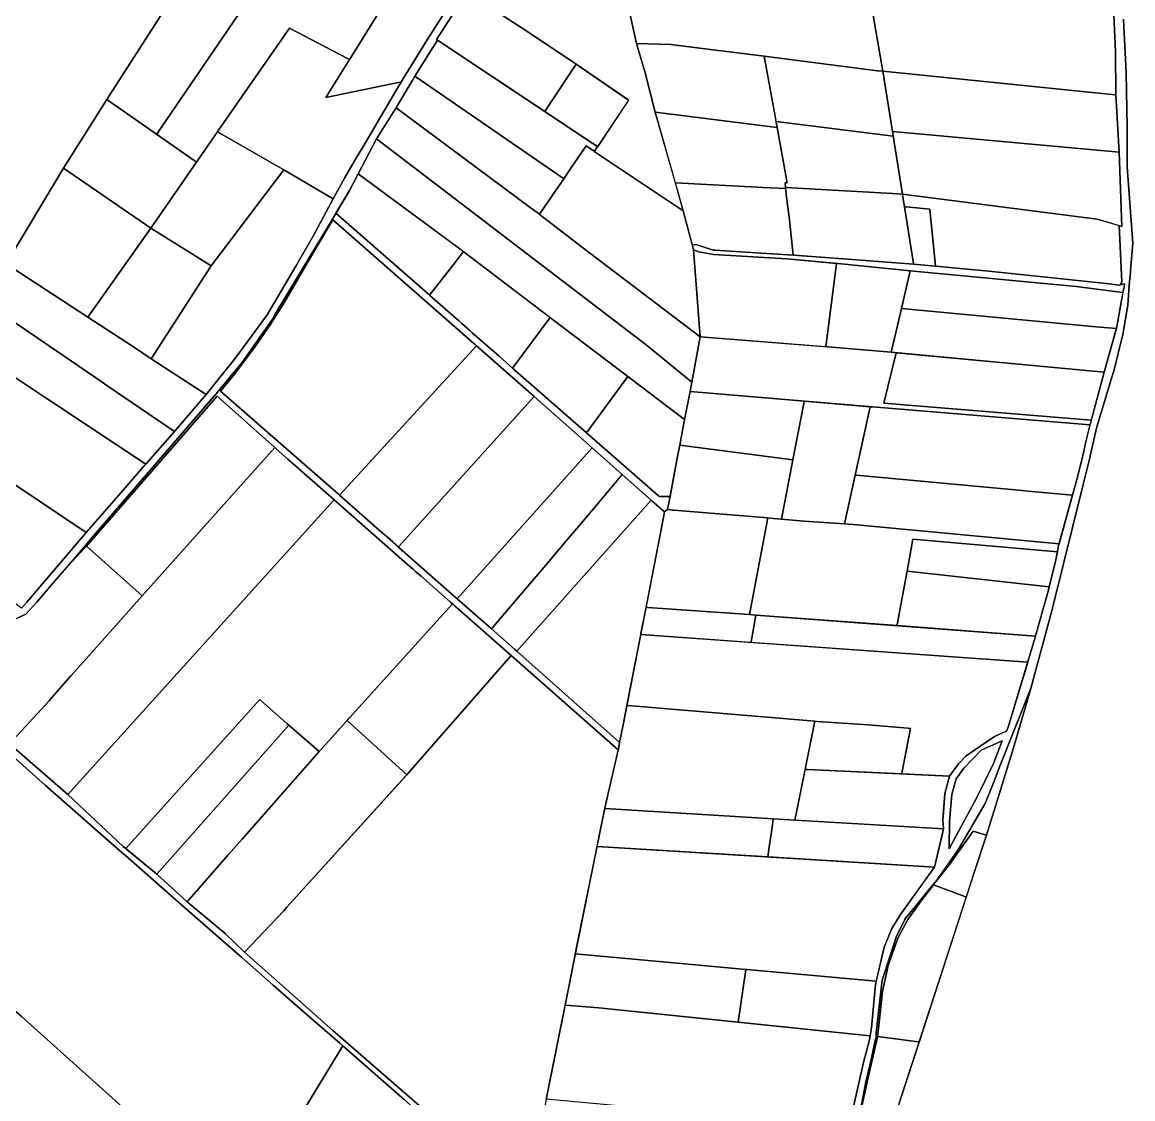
# Model space of a CAD drawing. Header units: metres. Extents: x 3 to 1005126, y 39 to 4383651.
# Drawn here: x 488604 to 489387, y 4368467 to 4369226 of the extents above; entities that cross this region are included whole.
import ezdxf

# ---------------------------------------------------------------- set-up
doc = ezdxf.new("R2010")
doc.units = ezdxf.units.M
doc.header["$MEASUREMENT"] = 0
doc.layers.add('TM_Llucmajor', color=7, linetype='Continuous')

msp = doc.modelspace()

# ---------------------------------------------------------------- linework, layer by layer
at = {"layer": 'TM_Llucmajor', "linetype": 'Continuous', "flags": 128}
for points in [[(489042.95, 4369238.86), (489069.7, 4369245.78), (489071.81, 4369279.19), (489072.03, 4369279.21), (489081.52, 4369280.66), (489096.97, 4369282.8), (489101.53, 4369283.43), (489156.22, 4369289), (489193.23, 4369291.62), (489209.11, 4369292.74), (489224.39, 4369292.08), (489231.16, 4369291.17), (489237.42, 4369254.44), (489199.02, 4369257.84), (489205.61, 4369219.41), (489210.48, 4369190.98), (489207.46, 4369191.29), (489206.82, 4369191.37), (489126.93, 4369201.64), (489066.67, 4369209.11), (489061.41, 4369209.76), (489036.97, 4369210.6), (489031.4, 4369235.87), (489042.95, 4369238.86)], [(489007.36, 4369134.61), (489009.57, 4369137.94), (489009.69, 4369137.86), (489031.55, 4369170.65), (488994.5, 4369195.97), (488957.69, 4369220.54), (488950.03, 4369225.65), (488916.77, 4369247.65), (488916.95, 4369248.73), (488933.41, 4369271.83), (488940.59, 4369275.92), (488943.36, 4369275.62), (488949.05, 4369278.46), (488958.96, 4369279.83), (489002.14, 4369284.47), (489017.4, 4369282.41), (489018.39, 4369282.28), (489031.4, 4369235.87), (489036.97, 4369210.6), (489043.1, 4369189.85), (489050.15, 4369162.07), (489070.01, 4369092.63), (489007.28, 4369134.49), (489007.36, 4369134.61)], [(488818.19, 4369172.39), (488835.07, 4369199.53), (488853.66, 4369229.4), (488876.11, 4369265.48), (488880.72, 4369266.36), (488928.08, 4369273.98), (488912.17, 4369248.49), (488891.28, 4369215.79), (488889.65, 4369213.14), (488873.64, 4369187.15), (488871.42, 4369183.56), (488818.19, 4369172.39)], [(489374.69, 4369174.34), (489371.96, 4369174.62), (489210.48, 4369190.98), (489205.61, 4369219.41), (489199.02, 4369257.84), (489237.42, 4369254.44), (489301.76, 4369248.55), (489300.74, 4369254.76), (489299.32, 4369267.79), (489297.93, 4369278.31), (489300.07, 4369277.89), (489301.08, 4369277.69), (489372.2, 4369256.85), (489373.54, 4369225.32), (489374.41, 4369204.78), (489374.69, 4369174.34)], [(488833.5, 4369200.04), (488792.6, 4369221.29), (488742.69, 4369149.36), (488727.09, 4369126.87), (488725.52, 4369128.02), (488699.03, 4369146.53), (488699.44, 4369147.17), (488769.11, 4369249.6), (488770.48, 4369249.63), (488788.75, 4369250.4), (488814.71, 4369254.54), (488816.05, 4369254.76), (488838.9, 4369258.41), (488874.71, 4369265.22), (488876.11, 4369265.48), (488853.66, 4369229.4), (488835.07, 4369199.53), (488834.93, 4369199.3), (488833.5, 4369200.04)], [(488711.32, 4369249.52), (488714.19, 4369249.47), (488663.98, 4369171.02), (488633.45, 4369122.59), (488593.07, 4369055.27), (488576.81, 4369029.06), (488559.28, 4369000.85), (488552.15, 4368989.36), (488453.98, 4369086.88), (488453.04, 4369087.82), (488452.11, 4369088.74), (488479.88, 4369119.57), (488511.8, 4369154.75), (488553.57, 4369200.77), (488603.32, 4369255.59), (488604.07, 4369255.54), (488605.86, 4369255.42), (488607.36, 4369257.14), (488644.1, 4369255.68), (488711.32, 4369249.52)], [(488714.19, 4369249.47), (488744.46, 4369248.93), (488769.11, 4369249.6), (488699.44, 4369147.17), (488699.03, 4369146.53), (488663.98, 4369171.02), (488714.19, 4369249.47)], [(488994.5, 4369195.97), (488973.28, 4369163.74), (488972.41, 4369162.63), (488896.13, 4369213.37), (488916.22, 4369244.41), (488916.77, 4369247.65), (488950.03, 4369225.65), (488957.69, 4369220.54), (488994.5, 4369195.97)], [(488833.5, 4369200.04), (488834.93, 4369199.3), (488818.19, 4369172.39), (488871.42, 4369183.56), (488869.62, 4369180.63), (488844.18, 4369137.51), (488839.82, 4369130.13), (488831.3, 4369115.69), (488823.91, 4369101.91), (488823.44, 4369101.03), (488788.51, 4369121.41), (488741.95, 4369148.29), (488742.69, 4369149.36), (488792.6, 4369221.29), (488833.5, 4369200.04)], [(489006.28, 4369140.1), (489009.57, 4369137.94), (489007.36, 4369134.61), (489004.66, 4369136.41), (489001.66, 4369138.41), (488990.41, 4369122.03), (488985.74, 4369115.22), (488985.64, 4369115.28), (488881, 4369187.41), (488893.52, 4369207.68), (488896.97, 4369212.81), (489006.28, 4369140.1)], [(489036.97, 4369210.6), (489061.41, 4369209.76), (489066.67, 4369209.11), (489126.93, 4369201.64), (489136.12, 4369151.32), (489050.15, 4369162.07), (489043.1, 4369189.85), (489036.97, 4369210.6)], [(489031.48, 4369170.55), (489009.69, 4369137.86), (489006.28, 4369140.1), (488972.41, 4369162.63), (488973.28, 4369163.74), (488994.5, 4369195.97), (489031.48, 4369170.55)], [(488994.5, 4369195.97), (489031.55, 4369170.65), (489031.48, 4369170.55), (488994.5, 4369195.97)], [(489135.33, 4369155.6), (489126.93, 4369201.64), (489206.82, 4369191.37), (489207.46, 4369191.29), (489210.48, 4369190.98), (489217.32, 4369148.48), (489217.84, 4369145.21), (489135.33, 4369155.6)], [(488985.64, 4369115.28), (488985.74, 4369115.22), (488977.29, 4369102.93), (488968.62, 4369090.3), (488962.2, 4369095.06), (488867.71, 4369165.25), (488868.26, 4369166.12), (488868.68, 4369166.79), (488868.98, 4369167.32), (488878.99, 4369184.15), (488881, 4369187.41), (488985.64, 4369115.28)], [(489377.1, 4369134.06), (489217.32, 4369148.48), (489210.48, 4369190.98), (489371.96, 4369174.62), (489374.69, 4369174.34), (489377.1, 4369134.06)], [(488725.52, 4369128.02), (488727.09, 4369126.87), (488694.89, 4369080.45), (488633.45, 4369122.59), (488663.98, 4369171.02), (488725.52, 4369128.02)], [(488962.2, 4369095.06), (488968.62, 4369090.3), (488968.57, 4369090.23), (488980.49, 4369081.17), (488997.21, 4369068.21), (489081.8, 4369003.93), (489075.93, 4368971.83), (489043.76, 4368998.19), (488853.95, 4369143.25), (488867.71, 4369165.25), (488962.2, 4369095.06)], [(489141.94, 4369109.16), (489142.02, 4369108.24), (489126.19, 4369109.1), (489064.41, 4369112.22), (489064.18, 4369113.02), (489050.15, 4369162.07), (489136.12, 4369151.32), (489143.25, 4369112.27), (489141.65, 4369112.44), (489141.94, 4369109.16)], [(489217.3, 4369104.72), (489141.94, 4369109.16), (489141.65, 4369112.44), (489143.25, 4369112.27), (489136.12, 4369151.32), (489135.47, 4369154.86), (489135.33, 4369155.6), (489217.84, 4369145.21), (489217.96, 4369144.47), (489218.53, 4369140.94), (489224.43, 4369104.3), (489217.3, 4369104.72)], [(488788.51, 4369121.41), (488737.35, 4369053.95), (488694.89, 4369080.45), (488741.95, 4369148.29), (488788.51, 4369121.41)], [(489378.83, 4369081.64), (489361.63, 4369086.79), (489224.43, 4369104.3), (489218.53, 4369140.94), (489217.32, 4369148.48), (489377.1, 4369134.06), (489378.83, 4369081.64)], [(488853.95, 4369143.25), (489043.76, 4368998.19), (489075.93, 4368971.83), (489074.52, 4368964.08), (489070.95, 4368945.48), (489033.73, 4368973.71), (488978.55, 4369015.65), (488915.71, 4369063.58), (488840.99, 4369118.71), (488853.73, 4369142.88), (488853.95, 4369143.25)], [(488990.41, 4369122.03), (489001.66, 4369138.41), (489004.66, 4369136.41), (489007.36, 4369134.61), (489007.28, 4369134.49), (489070.01, 4369092.63), (489077.26, 4369065.22), (489081.8, 4369003.93), (488997.21, 4369068.21), (488980.49, 4369081.17), (488969.04, 4369089.87), (488968.57, 4369090.23), (488968.62, 4369090.3), (488977.29, 4369102.93), (488985.74, 4369115.22), (488990.41, 4369122.03)], [(488603.17, 4369048.68), (488593.07, 4369055.27), (488633.45, 4369122.59), (488694.89, 4369080.45), (488650.54, 4369017.79), (488603.17, 4369048.68)], [(488823.44, 4369101.03), (488809.62, 4369075.24), (488797.14, 4369053.71), (488776.77, 4369019.38), (488754.71, 4368989.3), (488733.83, 4368963.22), (488695.24, 4368988.4), (488736.9, 4369053.24), (488737.35, 4369053.95), (488788.51, 4369121.41), (488823.44, 4369101.03)], [(488908.3, 4369055.01), (488891.32, 4369033.08), (488890.21, 4369034.06), (488825.35, 4369090.88), (488834.99, 4369107), (488840.99, 4369118.71), (488915.22, 4369063.94), (488908.3, 4369055.01)], [(489126.19, 4369109.1), (489142.02, 4369108.24), (489142.38, 4369104.23), (489144.8, 4369086.22), (489147.47, 4369061.45), (489133.03, 4369062.36), (489132.37, 4369062.4), (489092.28, 4369064.92), (489090.94, 4369064.99), (489079.74, 4369068.69), (489076.28, 4369068.93), (489070.01, 4369092.63), (489064.41, 4369112.22), (489126.19, 4369109.1)], [(489217.3, 4369104.72), (489224.43, 4369104.3), (489224.48, 4369103.99), (489225.8, 4369095.46), (489231.1, 4369061.35), (489232.11, 4369055.59), (489232.08, 4369055.02), (489182.8, 4369058.77), (489182.36, 4369058.8), (489148.12, 4369061.4), (489147.47, 4369061.45), (489144.8, 4369086.22), (489142.38, 4369104.23), (489141.94, 4369109.16), (489217.3, 4369104.72)], [(489247.62, 4369053.55), (489243.67, 4369093.78), (489227.28, 4369095.32), (489225.85, 4369095.45), (489225.8, 4369095.46), (489224.48, 4369103.99), (489224.43, 4369104.3), (489361.63, 4369086.79), (489376.95, 4369082.21), (489378.94, 4369042.61), (489378.65, 4369041.81), (489378.18, 4369041.1), (489378.02, 4369040.92), (489377.56, 4369040.52), (489377.09, 4369040.23), (489368.25, 4369041.34), (489367.94, 4369041.38), (489287.57, 4369049.76), (489247.62, 4369053.55)], [(489232.08, 4369055.02), (489232.11, 4369055.59), (489231.1, 4369061.35), (489225.8, 4369095.46), (489225.85, 4369095.45), (489227.28, 4369095.32), (489243.67, 4369093.78), (489247.62, 4369053.55), (489232.08, 4369055.02)], [(488906.01, 4368816.79), (488885.26, 4368835.07), (488881.68, 4368838.22), (488879.63, 4368840.02), (488875.74, 4368843.45), (488824.03, 4368889), (488823.86, 4368889.12), (488791.5, 4368917.52), (488783.22, 4368924.92), (488782.3, 4368925.74), (488741.6, 4368962.1), (488649.55, 4368856.32), (488648.03, 4368854.58), (488636.17, 4368841.99), (488648.93, 4368856.88), (488653.45, 4368862.17), (488740.47, 4368963.11), (488741.1, 4368963.85), (488741.66, 4368964.5), (488742.6, 4368965.69), (488743.12, 4368966.33), (488758.96, 4368985.59), (488780.55, 4369016.35), (488782.87, 4369020.26), (488822.82, 4369086.66), (488822.87, 4369086.76), (488823.67, 4369088.08), (488824.49, 4369089.45), (488825.13, 4369090.51), (488825.25, 4369090.72), (488825.35, 4369090.88), (488890.21, 4369034.06), (488891.32, 4369033.08), (488911.79, 4369015.14), (488913.94, 4369013.26), (488919.84, 4369008.08), (488921.38, 4369006.74), (488940.2, 4368990.25), (488949.8, 4368981.83), (489001.93, 4368936.16), (489052.55, 4368891.81), (489053.08, 4368891.35), (489060.69, 4368891.35), (489060.09, 4368888.13), (489058.95, 4368882.07), (489056.73, 4368880.41), (489047.95, 4368888.19), (489047.37, 4368888.7), (489027.01, 4368906.72), (489005.75, 4368925.54), (488964.93, 4368961.68), (488924.42, 4368997.55), (488923.05, 4368998.75), (488922.5, 4368999.24), (488823.16, 4369086.36), (488817.39, 4369076.97), (488804.43, 4369054.62), (488789.15, 4369028.26), (488778.96, 4369012.32), (488768.55, 4368996.92), (488753.93, 4368977.54), (488744.05, 4368965.52), (488827.07, 4368892.9), (488827.87, 4368892.21), (488857.76, 4368866.06), (488869.95, 4368855.24), (488910.75, 4368819.25), (488934.6, 4368798.22), (488951.01, 4368783.74), (488953.04, 4368782.1), (489024.57, 4368718.4), (489025.16, 4368717.87), (489024.3, 4368713.47), (489024.15, 4368712.82), (488948.65, 4368779.27), (488906.01, 4368816.79)], [(488827.87, 4368892.21), (488827.07, 4368892.9), (488744.05, 4368965.52), (488753.93, 4368977.54), (488768.55, 4368996.92), (488778.96, 4369012.32), (488789.15, 4369028.26), (488804.43, 4369054.62), (488817.39, 4369076.97), (488823.16, 4369086.36), (488922.5, 4368999.24), (488923.05, 4368998.75), (488924.42, 4368997.55), (488827.87, 4368892.21)], [(488682.64, 4368996.68), (488650.54, 4369017.79), (488694.89, 4369080.45), (488737.35, 4369053.95), (488736.9, 4369053.24), (488695.24, 4368988.4), (488682.64, 4368996.68)], [(489380.79, 4369041.1), (489380.79, 4369040.17), (489380.02, 4369036.87), (489379.71, 4369035.14), (489346.64, 4369039.27), (489229.83, 4369050.38), (489178.81, 4369055.38), (489142.87, 4369058.84), (489091.3, 4369061.86), (489080.93, 4369063.66), (489077.26, 4369065.22), (489076.28, 4369068.93), (489079.74, 4369068.69), (489090.94, 4369064.99), (489092.28, 4369064.92), (489147.47, 4369061.45), (489182.8, 4369058.77), (489232.08, 4369055.02), (489247.62, 4369053.55), (489287.57, 4369049.76), (489367.94, 4369041.38), (489368.25, 4369041.34), (489377.09, 4369040.23), (489377.56, 4369040.52), (489380.79, 4369041.1)], [(488908.3, 4369055.01), (488915.22, 4369063.94), (488915.71, 4369063.58), (488976.14, 4369017.49), (488949.8, 4368981.83), (488940.2, 4368990.25), (488921.38, 4369006.74), (488919.84, 4369008.08), (488913.94, 4369013.26), (488911.79, 4369015.14), (488891.32, 4369033.08), (488908.3, 4369055.01)], [(489170.48, 4368996.86), (489081.8, 4369003.93), (489077.26, 4369065.22), (489080.93, 4369063.66), (489091.3, 4369061.86), (489142.87, 4369058.84), (489177.84, 4369055.47), (489170.48, 4368996.86)], [(488584.18, 4369024.05), (488576.81, 4369029.06), (488593.07, 4369055.27), (488603.17, 4369048.68), (488650.54, 4369017.79), (488682.64, 4368996.68), (488695.24, 4368988.4), (488733.83, 4368963.22), (488711.71, 4368937.12), (488664.77, 4368969.12), (488654.56, 4368976.07), (488592.64, 4369018.27), (488584.18, 4369024.05)], [(489178.81, 4369055.38), (489229.83, 4369050.38), (489223.23, 4369021.73), (489216.44, 4368992.96), (489171.7, 4368996.76), (489170.48, 4368996.86), (489177.84, 4369055.47), (489178.81, 4369055.38)], [(489360.75, 4369010.84), (489223.7, 4369023.74), (489229.83, 4369050.38), (489346.64, 4369039.27), (489379.71, 4369035.14), (489378.19, 4369026.84), (489375.41, 4369010.89), (489375.08, 4369009.71), (489360.75, 4369010.84)], [(488575.55, 4368990.6), (488559.28, 4369000.85), (488576.81, 4369029.06), (488584.18, 4369024.05), (488592.64, 4369018.27), (488654.56, 4368976.07), (488664.77, 4368969.12), (488711.71, 4368937.12), (488691.4, 4368914.12), (488627.41, 4368956.61), (488621.98, 4368960.21), (488600.1, 4368974.74), (488598.17, 4368976.02), (488578.4, 4368988.79), (488577.41, 4368989.43), (488575.55, 4368990.6)], [(489223.23, 4369021.73), (489223.7, 4369023.74), (489360.75, 4369010.84), (489375.08, 4369009.71), (489366.45, 4368978.89), (489296.02, 4368985.4), (489216.44, 4368992.96), (489223.23, 4369021.73)], [(489001.93, 4368936.16), (488949.8, 4368981.83), (488976.14, 4369017.49), (488978.55, 4369015.65), (489030.85, 4368975.9), (489001.93, 4368936.16)], [(488600.89, 4368898.59), (488526.75, 4368948.46), (488544.68, 4368977.34), (488552.15, 4368989.36), (488559.28, 4369000.85), (488575.55, 4368990.6), (488577.41, 4368989.43), (488578.4, 4368988.79), (488598.17, 4368976.02), (488600.1, 4368974.74), (488621.98, 4368960.21), (488627.41, 4368956.61), (488691.4, 4368914.12), (488690.08, 4368912.61), (488672.4, 4368892.25), (488649.49, 4368865.88), (488600.89, 4368898.59)], [(489074.76, 4368965.32), (489074.74, 4368965.32), (489075.93, 4368971.83), (489081.8, 4369003.93), (489171.7, 4368996.76), (489216.44, 4368992.96), (489219.97, 4368992.63), (489211.31, 4368956.99), (489357.38, 4368945.12), (489356.99, 4368943.79), (489356.72, 4368942.86), (489356.46, 4368941.73), (489203.19, 4368954.46), (489074.76, 4368965.32)], [(488964.93, 4368961.68), (488869.29, 4368855.82), (488865.13, 4368859.51), (488857.76, 4368866.06), (488827.87, 4368892.21), (488924.42, 4368997.55), (488964.93, 4368961.68)], [(489219.97, 4368992.63), (489296.02, 4368985.4), (489366.45, 4368978.89), (489358.81, 4368949.97), (489357.38, 4368945.12), (489211.31, 4368956.99), (489219.97, 4368992.63)], [(489001.93, 4368936.16), (489030.85, 4368975.9), (489031.39, 4368975.49), (489033.73, 4368973.71), (489070.95, 4368945.48), (489070.47, 4368942.95), (489068.97, 4368935.17), (489067.5, 4368927.46), (489065.99, 4368919.44), (489060.69, 4368891.35), (489053.08, 4368891.35), (489052.55, 4368891.81), (489001.93, 4368936.16)], [(488688.88, 4368821.31), (488649.55, 4368856.32), (488741.6, 4368962.1), (488782.3, 4368925.74), (488688.88, 4368821.31)], [(489005.75, 4368925.54), (488910.75, 4368819.25), (488869.95, 4368855.24), (488869.29, 4368855.82), (488964.93, 4368961.68), (489005.75, 4368925.54)], [(489074.52, 4368964.08), (489074.74, 4368965.32), (489074.76, 4368965.32), (489155.28, 4368958.51), (489154.96, 4368956.74), (489147.12, 4368917.08), (489067.5, 4368927.46), (489068.97, 4368935.17), (489070.47, 4368942.95), (489074.52, 4368964.08)], [(488500.28, 4368887.59), (488457.19, 4368918.04), (488515.21, 4368959.17), (488526.75, 4368948.46), (488600.89, 4368898.59), (488649.49, 4368865.88), (488642.83, 4368858.09), (488607.67, 4368816.96), (488603.9, 4368812.55), (488545.54, 4368854.67), (488533.48, 4368863.37), (488533.28, 4368863.53), (488530.77, 4368865.56), (488525.98, 4368869.43), (488525.82, 4368869.54), (488521.86, 4368872.34), (488500.28, 4368887.59)], [(489183.61, 4368872), (489154.86, 4368874.02), (489139.13, 4368875.41), (489147.12, 4368917.08), (489154.96, 4368956.74), (489155.28, 4368958.51), (489201.74, 4368954.58), (489183.61, 4368872)], [(489203.19, 4368954.46), (489356.46, 4368941.73), (489353.65, 4368929.81), (489351.6, 4368921.1), (489348, 4368905.83), (489344.45, 4368893), (489344.26, 4368892.31), (489312.79, 4368895.19), (489308.8, 4368895.56), (489191.65, 4368906.31), (489191.15, 4368906.37), (489201.74, 4368954.58), (489203.19, 4368954.46)], [(488647.57, 4368774.93), (488688.88, 4368821.31), (488782.3, 4368925.74), (488783.22, 4368924.92), (488791.5, 4368917.52), (488823.86, 4368889.12), (488824.03, 4368889), (488823.53, 4368888.45), (488636.54, 4368681.33), (488595.28, 4368717.08), (488623.27, 4368747.3), (488625.44, 4368749.81), (488638.57, 4368765), (488641.13, 4368767.82), (488647.57, 4368774.93)], [(489027.01, 4368906.72), (489011.66, 4368888.59), (488996.34, 4368870.5), (488987.76, 4368860.37), (488971.65, 4368841.37), (488960.52, 4368828.22), (488937.6, 4368801.17), (488935.56, 4368798.76), (488934.6, 4368798.22), (488910.75, 4368819.25), (489005.75, 4368925.54), (489027.01, 4368906.72)], [(489133.59, 4368875.87), (489129.63, 4368876.2), (489063.27, 4368881.71), (489062.32, 4368881.79), (489058.95, 4368882.07), (489060.09, 4368888.13), (489065.99, 4368919.44), (489067.5, 4368927.46), (489147.12, 4368917.08), (489139.13, 4368875.41), (489133.59, 4368875.87)], [(488952.7, 4368782.38), (488951.01, 4368783.74), (488934.6, 4368798.22), (488935.56, 4368798.76), (488937.6, 4368801.17), (488960.52, 4368828.22), (488971.65, 4368841.37), (488987.76, 4368860.37), (488996.34, 4368870.5), (489011.66, 4368888.59), (489027.01, 4368906.72), (489047.37, 4368888.7), (488952.7, 4368782.38)], [(489183.61, 4368872), (489191.15, 4368906.37), (489191.65, 4368906.31), (489308.8, 4368895.56), (489312.79, 4368895.19), (489344.26, 4368892.31), (489334.77, 4368858.06), (489189.56, 4368871.48), (489183.61, 4368872)], [(488906.01, 4368816.79), (488907.36, 4368815.61), (488834.91, 4368735.41), (488813.83, 4368711.87), (488813.54, 4368711.54), (488790.71, 4368731.46), (488772.69, 4368747.42), (488771.71, 4368748.28), (488735.35, 4368707.93), (488677.22, 4368643.3), (488675.55, 4368644.69), (488636.54, 4368681.33), (488823.53, 4368888.45), (488824.03, 4368889), (488875.74, 4368843.45), (488879.63, 4368840.02), (488881.68, 4368838.22), (488885.26, 4368835.07), (488906.01, 4368816.79)], [(489027.6, 4368730.4), (489025.16, 4368717.87), (489024.57, 4368718.4), (488953.04, 4368782.1), (488952.7, 4368782.38), (489047.37, 4368888.7), (489047.95, 4368888.19), (489056.73, 4368880.41), (489056.03, 4368876.51), (489027.6, 4368730.4)], [(489058.95, 4368882.07), (489062.32, 4368881.79), (489063.27, 4368881.71), (489129.63, 4368876.2), (489116.61, 4368808.13), (489044.79, 4368813.22), (489043.73, 4368813.3), (489056.03, 4368876.51), (489056.73, 4368880.41), (489058.95, 4368882.07)], [(489139.13, 4368875.41), (489154.86, 4368874.02), (489183.61, 4368872), (489189.56, 4368871.48), (489334.77, 4368858.06), (489334.4, 4368856.71), (489333.64, 4368852.81), (489333.54, 4368852.29), (489231.79, 4368861.16), (489227.63, 4368838.68), (489224.24, 4368820.27), (489220.67, 4368800.96), (489220.55, 4368800.32), (489121.15, 4368807.81), (489116.61, 4368808.13), (489129.63, 4368876.2), (489133.59, 4368875.87), (489139.13, 4368875.41)], [(489231.79, 4368861.16), (489333.54, 4368852.29), (489332.47, 4368846.72), (489327.67, 4368827.64), (489227.63, 4368838.68), (489231.79, 4368861.16)], [(488641.13, 4368767.82), (488638.57, 4368765), (488625.44, 4368749.81), (488623.27, 4368747.3), (488595.28, 4368717.08), (488555.17, 4368751.63), (488518.11, 4368783.53), (488597.01, 4368803.92), (488600.31, 4368805.46), (488606.95, 4368808.44), (488614.73, 4368816.94), (488626.44, 4368830.62), (488636.17, 4368841.99), (488648.03, 4368854.58), (488649.55, 4368856.32), (488688.88, 4368821.31), (488647.57, 4368774.93), (488641.13, 4368767.82)], [(489318.08, 4368792.97), (489220.55, 4368800.32), (489220.67, 4368800.96), (489224.24, 4368820.27), (489227.63, 4368838.68), (489327.67, 4368827.64), (489326.91, 4368824.67), (489318.32, 4368793.85), (489318.08, 4368792.97)], [(488907.36, 4368815.61), (488948.65, 4368779.27), (488876.3, 4368696.48), (488875.19, 4368695.26), (488833.17, 4368733.47), (488834.91, 4368735.41), (488907.36, 4368815.61)], [(489040.11, 4368794.7), (489043.73, 4368813.3), (489044.79, 4368813.22), (489116.61, 4368808.13), (489121.15, 4368807.81), (489117.78, 4368789.03), (489117.72, 4368788.47), (489039.98, 4368794.02), (489040.11, 4368794.7)], [(489117.78, 4368789.03), (489121.15, 4368807.81), (489318.08, 4368792.97), (489313.17, 4368776.4), (489312.61, 4368774.56), (489117.72, 4368788.47), (489117.78, 4368789.03)], [(489312.61, 4368774.56), (489298.84, 4368728.88), (489297.74, 4368725.99), (489289.15, 4368722.13), (489269.23, 4368708.54), (489263.82, 4368702.91), (489257.51, 4368694.36), (489223.82, 4368695.88), (489223.88, 4368696.37), (489229.94, 4368727.94), (489228.07, 4368728.09), (489200.29, 4368730.32), (489164.33, 4368732.89), (489162.6, 4368733.03), (489031.02, 4368744.01), (489030.26, 4368744.07), (489039.98, 4368794.02), (489312.61, 4368774.56)], [(489024.15, 4368712.82), (489015.06, 4368673), (489008.86, 4368642.98), (488993.77, 4368568.31), (488986.84, 4368532.91), (488973.63, 4368467.68), (488963.77, 4368419.88), (488958.98, 4368396.9), (488823.22, 4368514.95), (488760.99, 4368570.36), (488788.55, 4368599.48), (488790.56, 4368601.71), (488876.3, 4368696.48), (488948.65, 4368779.27), (489024.15, 4368712.82)], [(488790.71, 4368731.46), (488792.24, 4368730.13), (488699.13, 4368625.18), (488677.22, 4368643.3), (488735.35, 4368707.93), (488771.71, 4368748.28), (488772.69, 4368747.42), (488790.71, 4368731.46)], [(489024.3, 4368713.47), (489025.16, 4368717.87), (489027.6, 4368730.4), (489030.26, 4368744.07), (489031.02, 4368744.01), (489162.6, 4368733.03), (489150.13, 4368671.13), (489148.56, 4368663.37), (489014.74, 4368671.4), (489015.06, 4368673), (489024.3, 4368713.47)], [(488875.19, 4368695.26), (488790.56, 4368601.71), (488788.55, 4368599.48), (488760.99, 4368570.36), (488747.4, 4368583.42), (488720.42, 4368605.72), (488749.33, 4368638.73), (488759.22, 4368649.93), (488813.83, 4368711.87), (488833.17, 4368733.47), (488875.19, 4368695.26)], [(489223.82, 4368695.88), (489157.47, 4368698.88), (489155.75, 4368699.01), (489162.6, 4368733.03), (489164.33, 4368732.89), (489200.29, 4368730.32), (489228.07, 4368728.09), (489229.94, 4368727.94), (489223.88, 4368696.37), (489223.82, 4368695.88)], [(488792.24, 4368730.13), (488813.54, 4368711.54), (488759.22, 4368649.93), (488749.33, 4368638.73), (488720.42, 4368605.72), (488699.13, 4368625.18), (488792.24, 4368730.13)], [(489257.31, 4368643.06), (489276.86, 4368679.13), (489288.39, 4368703.09), (489294.62, 4368719.19), (489279.9, 4368712.66), (489267.63, 4368699.91), (489262.11, 4368692.44), (489259.18, 4368681.28), (489257.6, 4368662.67), (489257.31, 4368643.06)], [(489257.31, 4368643.06), (489257.6, 4368662.67), (489259.18, 4368681.28), (489262.11, 4368692.44), (489267.63, 4368699.91), (489279.9, 4368712.66), (489294.62, 4368719.19), (489288.39, 4368703.09), (489276.86, 4368679.13), (489257.31, 4368643.06)], [(489150.13, 4368671.13), (489155.75, 4368699.01), (489157.47, 4368698.88), (489257.51, 4368694.36), (489254.3, 4368682.14), (489252.96, 4368665.4), (489252.83, 4368663.78), (489253.24, 4368657.25), (489253.21, 4368657.09), (489148.56, 4368663.37), (489150.13, 4368671.13)], [(489014.08, 4368668.26), (489014.59, 4368670.69), (489014.74, 4368671.4), (489133.41, 4368664.28), (489132.5, 4368658.03), (489130.51, 4368644.45), (489129.47, 4368637.32), (489009.24, 4368644.78), (489009.26, 4368644.92), (489010.84, 4368652.56), (489014.08, 4368668.26)], [(489133.41, 4368664.28), (489253.21, 4368657.09), (489252.26, 4368653.01), (489246.92, 4368630.04), (489129.47, 4368637.32), (489130.51, 4368644.45), (489132.5, 4368658.03), (489133.41, 4368664.28)], [(489257.44, 4368632.06), (489258.64, 4368633.55), (489274.19, 4368655.47), (489279.59, 4368653.87), (489283.52, 4368652.7), (489282.65, 4368649.89), (489274.76, 4368625.7), (489274.74, 4368625.63), (489269.32, 4368609), (489269.06, 4368609.1), (489267.64, 4368609.64), (489246.27, 4368617.77), (489246.32, 4368617.83), (489257.44, 4368632.06)], [(489008.33, 4368640.34), (489008.86, 4368642.98), (489009.24, 4368644.78), (489246.92, 4368630.04), (489240, 4368620.42), (489223.07, 4368596.88), (489216.86, 4368587.03), (489211.44, 4368573.73), (489209.11, 4368563.66), (489205.88, 4368549.7), (489203.16, 4368549.95), (489114.74, 4368558.04), (489114.04, 4368558.1), (489063.23, 4368562.75), (488993.93, 4368569.09), (489008.33, 4368640.34)], [(489237.48, 4368606.5), (489246.27, 4368617.77), (489267.64, 4368609.64), (489269.06, 4368609.1), (489269.32, 4368609), (489236.15, 4368506.85), (489236.04, 4368506.88), (489235.48, 4368506.99), (489219.47, 4368509.13), (489206.9, 4368510.91), (489207.73, 4368518.59), (489210.31, 4368542.5), (489214.19, 4368560.95), (489221.02, 4368580.15), (489228.13, 4368593.26), (489237.48, 4368606.5)], [(489114.04, 4368558.1), (489108.57, 4368520.84), (489010.47, 4368530.99), (488986.84, 4368532.91), (488993.77, 4368568.31), (488993.93, 4368569.09), (489063.23, 4368562.75), (489114.04, 4368558.1)], [(489205.88, 4368549.7), (489205.35, 4368547.38), (489202.58, 4368516.92), (489201.63, 4368511.31), (489199.22, 4368511.45), (489108.57, 4368520.84), (489114.04, 4368558.1), (489114.74, 4368558.04), (489203.16, 4368549.95), (489205.88, 4368549.7)], [(488976.25, 4368480.58), (488986.84, 4368532.91), (489010.47, 4368530.99), (489199.22, 4368511.45), (489201.63, 4368511.31), (489201.14, 4368508.39), (489196.96, 4368492.4), (489190.08, 4368462.48), (489189.01, 4368457.82), (489187.07, 4368449.4), (489183.66, 4368447.26), (488973.41, 4368466.6), (488973.63, 4368467.68), (488976.25, 4368480.58)], [(489206.9, 4368510.91), (489219.47, 4368509.13), (489235.48, 4368506.99), (489236.04, 4368506.88), (489236.15, 4368506.85), (489219.11, 4368454.4), (489218.51, 4368454.42), (489217.45, 4368454.42), (489194.99, 4368455.2), (489194.99, 4368455.37), (489195.82, 4368461.65), (489202.1, 4368490.07), (489206.84, 4368510.37), (489206.9, 4368510.91)], [(488951.52, 4368396.69), (488961.54, 4368387.68), (488997.82, 4368280.14), (489006.26, 4368253.53), (488812.97, 4368368.91), (488747.08, 4368260.48), (488698.72, 4368289.59), (488727.27, 4368336.45), (488742.18, 4368359.46), (488765.22, 4368397.41), (488830.12, 4368504.31), (488873.64, 4368466.15), (488934.91, 4368411.64), (488951.52, 4368396.69)]]:
    msp.add_lwpolyline(points, close=True, dxfattribs=at)
for points in [[(489190.08, 4368462.48), (489196.96, 4368492.4), (489201.14, 4368508.39), (489202.58, 4368516.92), (489205.35, 4368547.38), (489209.11, 4368563.66), (489211.44, 4368573.73), (489216.86, 4368587.03), (489223.07, 4368596.88), (489246.92, 4368630.04), (489253.21, 4368657.09), (489253.24, 4368657.25), (489252.83, 4368663.78), (489254.3, 4368682.14), (489257.51, 4368694.36), (489263.82, 4368702.91), (489269.23, 4368708.54), (489289.15, 4368722.13), (489297.74, 4368725.99), (489298.84, 4368728.88), (489313.17, 4368776.4), (489318.08, 4368792.97), (489318.32, 4368793.85), (489326.91, 4368824.67), (489327.67, 4368827.64), (489332.47, 4368846.72), (489333.64, 4368852.81), (489334.4, 4368856.71), (489348, 4368905.83), (489351.6, 4368921.1), (489353.65, 4368929.81), (489356.72, 4368942.86), (489356.99, 4368943.79), (489358.81, 4368949.97), (489366.45, 4368978.89), (489375.41, 4369010.89), (489378.19, 4369026.84), (489380.02, 4369036.87), (489380.79, 4369040.17), (489380.79, 4369041.1), (489377.56, 4369040.52), (489378.02, 4369040.92), (489378.18, 4369041.1), (489378.65, 4369041.81), (489378.94, 4369042.61), (489376.95, 4369082.21), (489378.83, 4369081.64), (489377.1, 4369134.06), (489374.69, 4369174.34), (489374.41, 4369204.78), (489373.54, 4369225.32), (489372.2, 4369256.85)], [(488916.22, 4369244.41), (488896.13, 4369213.37), (488896.97, 4369212.81), (488893.52, 4369207.68), (488881, 4369187.41), (488878.99, 4369184.15), (488868.98, 4369167.32), (488868.68, 4369166.79), (488868.26, 4369166.12), (488853.95, 4369143.25), (488853.73, 4369142.88), (488840.99, 4369118.71), (488834.99, 4369107), (488824.49, 4369089.45), (488782.87, 4369020.26), (488780.55, 4369016.35), (488758.96, 4368985.59), (488742.6, 4368965.69), (488741.66, 4368964.5), (488741.1, 4368963.85), (488653.45, 4368862.17), (488648.93, 4368856.88), (488626.44, 4368830.62), (488614.73, 4368816.94), (488606.95, 4368808.44), (488600.31, 4368805.46)], [(488603.9, 4368812.55), (488607.67, 4368816.96), (488642.83, 4368858.09), (488649.49, 4368865.88), (488672.4, 4368892.25), (488690.08, 4368912.61), (488691.4, 4368914.12), (488711.71, 4368937.12), (488733.83, 4368963.22), (488754.71, 4368989.3), (488776.77, 4369019.38), (488797.14, 4369053.71), (488809.62, 4369075.24), (488823.91, 4369101.91), (488831.3, 4369115.69), (488839.82, 4369130.13), (488844.18, 4369137.51), (488869.62, 4369180.63), (488873.64, 4369187.15), (488889.65, 4369213.14), (488891.28, 4369215.79), (488912.17, 4369248.49)], [(489380.05, 4369227.56), (489381.95, 4369189.73), (489382.55, 4369151.6), (489382.72, 4369124.05), (489382.76, 4369123.64), (489386.61, 4369069.93), (489385.05, 4369050.46), (489384.92, 4369048.86), (489384.56, 4369045.11), (489383.93, 4369037.37), (489383.56, 4369032.96), (489383.15, 4369026.24), (489379.54, 4369005.37), (489372.99, 4368978.74), (489372.88, 4368978.41), (489361.38, 4368940.37), (489356.65, 4368919.96), (489356.53, 4368919.55), (489351.64, 4368899.71), (489330.01, 4368812.69), (489329.74, 4368811.62), (489315.07, 4368756.94), (489315.02, 4368756.8), (489293.02, 4368701.25), (489288.02, 4368688.47), (489282.66, 4368674.93), (489263.84, 4368642.76), (489256.58, 4368632.26), (489256.47, 4368632.29), (489249, 4368621.5), (489226.01, 4368593.41), (489225.93, 4368593.28), (489219.93, 4368580.73), (489211.24, 4368554.09), (489210.05, 4368550.41), (489209.17, 4368542.56), (489209.14, 4368542.27), (489205.95, 4368513.47), (489205.57, 4368509.23), (489205.43, 4368509.23), (489202.09, 4368493.41), (489198.48, 4368478.92), (489195.33, 4368461.24)], [(489204.08, 4368408.12), (489270.41, 4368612.35), (489274.74, 4368625.63), (489274.76, 4368625.7), (489282.65, 4368649.89), (489283.52, 4368652.7), (489301.88, 4368711.93), (489315.02, 4368756.8), (489315.07, 4368756.94), (489329.74, 4368811.62), (489330.01, 4368812.69), (489351.64, 4368899.71), (489356.53, 4368919.55), (489356.65, 4368919.96), (489361.38, 4368940.37), (489372.88, 4368978.41), (489372.99, 4368978.74), (489379.54, 4369005.37), (489383.15, 4369026.24), (489383.56, 4369032.96), (489383.93, 4369037.37), (489384.56, 4369045.11), (489384.92, 4369048.86), (489385.05, 4369050.46), (489386.61, 4369069.93), (489382.76, 4369123.64), (489382.72, 4369124.05), (489382.55, 4369151.6), (489381.95, 4369189.73), (489380.05, 4369227.56)], [(488688.26, 4368449.08), (488603.52, 4368525.1), (488409.84, 4368694.21), (488412.07, 4368697.74), (488436.7, 4368729.47), (488457.28, 4368747.14), (488480.89, 4368765.54), (488500.45, 4368777.71), (488513.98, 4368782.41), (488526.42, 4368771.62), (488579.89, 4368724.11), (488620.56, 4368687.98), (488674.79, 4368640.34), (488677.11, 4368638.29), (488712.75, 4368606.98), (488725.93, 4368595.41), (488755.41, 4368569.51), (488758.96, 4368566.39), (488781.13, 4368547.05), (488798.3, 4368532.08), (488828.07, 4368506.1), (488830.12, 4368504.31), (488830.12, 4368504.31), (488765.22, 4368397.41)], [(489195.33, 4368461.24), (489198.48, 4368478.92), (489202.09, 4368493.41), (489205.43, 4368509.23), (489205.57, 4368509.23), (489205.74, 4368511.08), (489205.95, 4368513.47), (489209.14, 4368542.27), (489209.17, 4368542.56), (489210.05, 4368550.41), (489211.24, 4368554.09), (489218.07, 4368575.02), (489219.93, 4368580.73), (489225.93, 4368593.28), (489226.01, 4368593.41), (489231.57, 4368600.2), (489246.03, 4368617.86), (489247.34, 4368619.46), (489249, 4368621.5), (489249.33, 4368621.96), (489249.8, 4368622.65), (489256.47, 4368632.29), (489256.58, 4368632.26), (489263.84, 4368642.76), (489282.66, 4368674.93), (489288.02, 4368688.47), (489293.02, 4368701.25), (489315.02, 4368756.8), (489301.88, 4368711.93), (489283.52, 4368652.7), (489279.59, 4368653.87), (489274.19, 4368655.47), (489258.64, 4368633.55), (489257.44, 4368632.06), (489246.32, 4368617.83), (489246.27, 4368617.77), (489237.48, 4368606.5), (489228.13, 4368593.26), (489221.02, 4368580.15), (489214.19, 4368560.95), (489210.31, 4368542.5), (489207.73, 4368518.59), (489206.9, 4368510.91), (489206.84, 4368510.37), (489202.1, 4368490.07), (489195.82, 4368461.65)], [(488873.64, 4368466.15), (488830.12, 4368504.31), (488828.07, 4368506.1), (488798.3, 4368532.08), (488781.13, 4368547.05), (488758.96, 4368566.39), (488755.41, 4368569.51), (488725.93, 4368595.41), (488712.75, 4368606.98), (488677.11, 4368638.29), (488674.79, 4368640.34), (488620.56, 4368687.98), (488579.89, 4368724.11)], [(488595.28, 4368717.08), (488636.54, 4368681.33), (488675.55, 4368644.69), (488699.13, 4368625.18), (488720.42, 4368605.72), (488747.4, 4368583.42), (488760.99, 4368570.36), (488823.22, 4368514.95), (488958.98, 4368396.9)], [(488441.21, 4368466.13), (488417.93, 4368471.33), (488438.08, 4368516.05), (488440.41, 4368521.26), (488354.51, 4368577.3), (488354.34, 4368577.42), (488338.72, 4368587.66), (488343.83, 4368596.75), (488409.32, 4368693.39), (488409.84, 4368694.21), (488409.84, 4368694.21), (488603.52, 4368525.1), (488688.26, 4368449.08)]]:
    msp.add_lwpolyline(points, dxfattribs=at)

doc.saveas('drawing.dxf')
